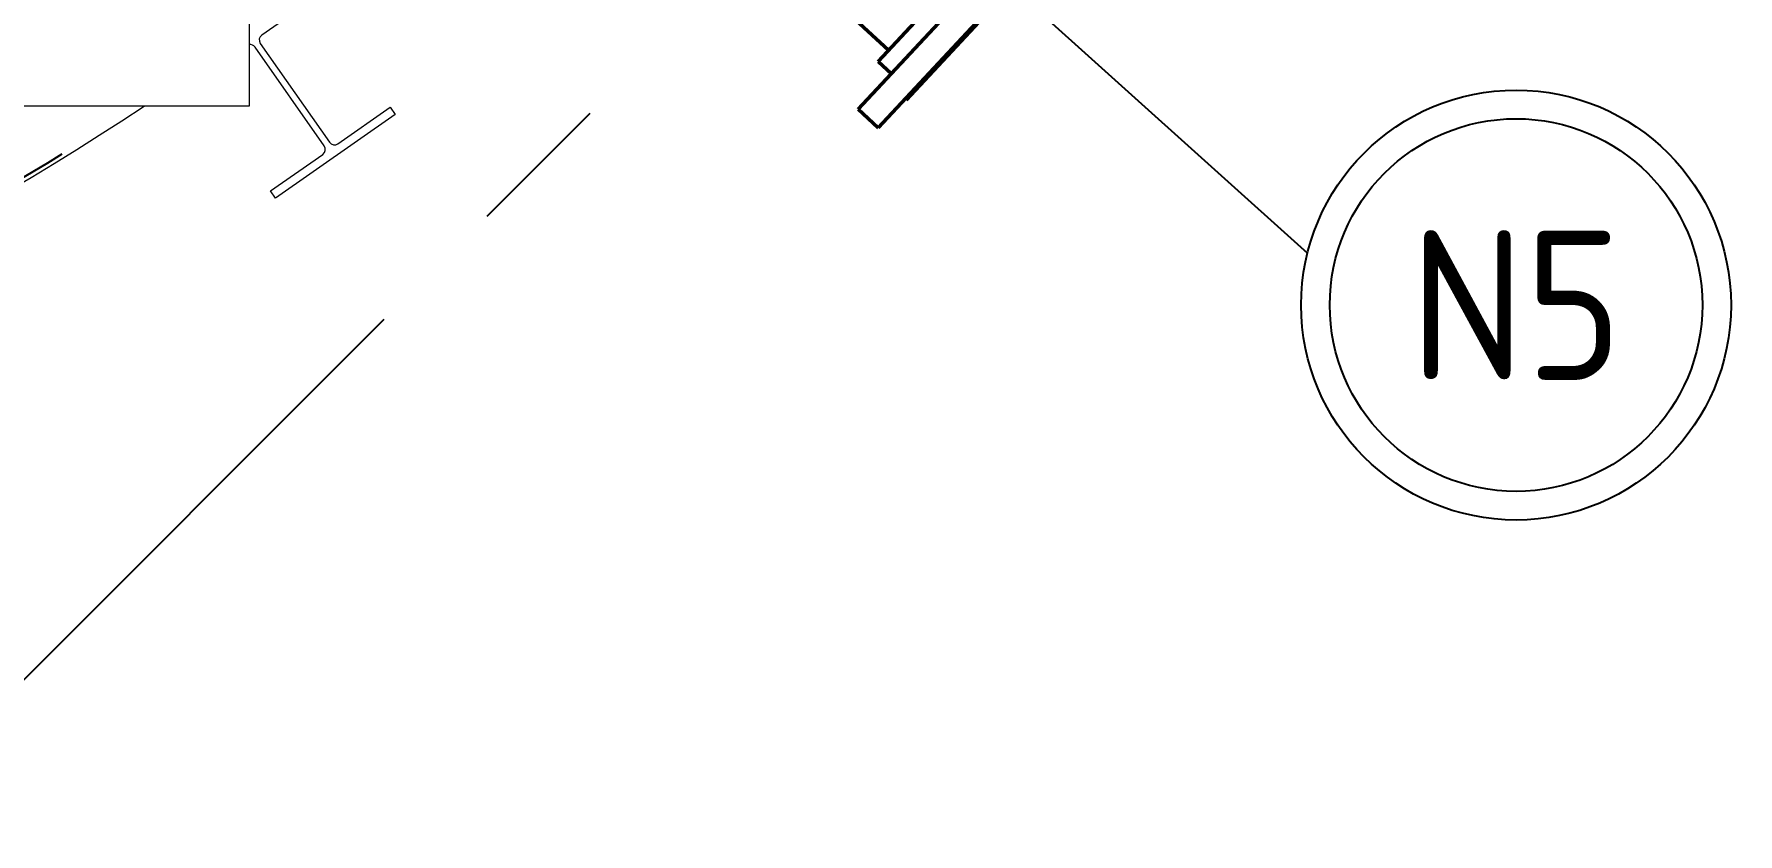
# Model space of a CAD drawing. Header units: inches. Extents: x 0 to 4731, y 0 to 1632.
# Drawn here: x 405.9 to 476.1, y 908.7 to 941.7 of the extents above; entities that cross this region are included whole.
import ezdxf
from ezdxf.enums import TextEntityAlignment as Align

# ---------------------------------------------------------------- set-up
doc = ezdxf.new("R2010")
doc.units = ezdxf.units.IN
doc.header["$LTSCALE"] = 48
doc.header["$MEASUREMENT"] = 0
for name, pattern in [('CENTER', [2, 1.25, -0.25, 0.25, -0.25]), ('CENTER2', [1.125, 0.75, -0.125, 0.125, -0.125]), ('HIDDEN', [0.375, 0.25, -0.125]), ('PHANTOM2', [1.25, 0.625, -0.125, 0.125, -0.125, 0.125, -0.125])]:
    doc.linetypes.add(name, pattern=pattern)
for name, color, linetype, lineweight in [('AM_0', 7, 'Continuous', 50), ('AM_11', 92, 'PHANTOM2', 25), ('AM_4', 93, 'Continuous', 25), ('AM_5', 92, 'Continuous', 25), ('AM_6', 140, 'Continuous', 35), ('AM_7', 142, 'CENTER', 25), ('Equipment-AM_0', 7, 'Continuous', 50), ('Equipment-AM_3', 6, 'HIDDEN', 25), ('Process-AM_7', 142, 'CENTER', 25)]:
    doc.layers.add(name, color=color, linetype=linetype, lineweight=lineweight)
doc.styles.add('XT07_0', font='isocp.shx', dxfattribs={"width": 0.9, "height": 7})

# ---------------------------------------------------------------- blocks, each defined once
blk = doc.blocks.new('XA16S')
at = {"layer": 'AM_4'}
for radius in [7.5, 6.5]:
    blk.add_circle((0, -7.5), radius, dxfattribs=at)
at = {"layer": 'AM_6', "style": 'XT07_0', "width": 0.9}
blk.add_attdef('?', text='', height=7, dxfattribs=at).set_placement((0, -7.5), align=Align.MIDDLE)
blk = doc.blocks.new('drain nozz')
at = {"layer": 'AM_0'}
for p, q in [((6.683, 7.27), (6.499, 7.441)), ((6.052, 6.491), (5.869, 6.662)), ((3.761, 3.842), (5.705, 2.031)), ((5.705, 2.031), (10.435, -2.376)), ((3.107, -10.241), (10.435, -2.376)), ((14.825, -6.466), (10.435, -2.376)), ((10.435, -2.376), (13.752, -7.618)), ((-3.567, -4.023), (3.107, -10.241)), ((-6.166, -6.386), (-6.349, -6.215)), ((-6.911, -7.057), (-7.095, -6.886)), ((7.949, -18.339), (18.726, -6.772)), ((14.524, -6.789), (13.752, -7.618)), ((14.747, -6.549), (14.524, -6.789)), ((14.806, -6.487), (14.747, -6.549)), ((14.806, -6.487), (14.823, -6.468)), ((16.517, -8.042), (14.825, -6.466)), ((18.726, -6.772), (18.855, -6.633)), ((18.726, -6.772), (19.549, -7.538)), ((19.678, -7.4), (18.855, -6.633)), ((8.763, -16.365), (16.846, -7.689)), ((8.772, -19.106), (19.549, -7.538)), ((13.752, -7.618), (12.616, -8.837)), ((16.846, -7.689), (16.943, -7.585)), ((16.846, -7.689), (17.395, -8.2)), ((17.492, -8.096), (16.943, -7.585)), ((19.549, -7.538), (19.678, -7.4)), ((9.925, -17.96), (18.513, -8.742)), ((12.616, -8.837), (11.912, -9.593)), ((18.468, -8.699), (18.513, -8.742)), ((18.513, -8.742), (18.616, -8.631)), ((18.616, -8.631), (18.571, -8.589)), ((11.912, -9.593), (11.54, -9.992)), ((3.107, -10.241), (7.497, -14.331)), ((8.57, -13.179), (3.107, -10.241)), ((11.161, -10.398), (10.783, -10.805)), ((11.54, -9.992), (11.161, -10.398)), ((10.41, -11.204), (9.706, -11.96)), ((10.783, -10.805), (10.41, -11.204)), ((9.706, -11.96), (8.57, -13.179)), ((8.57, -13.179), (7.799, -14.008)), ((7.799, -14.008), (7.575, -14.248)), ((7.497, -14.331), (9.189, -15.908)), ((7.517, -14.31), (7.499, -14.329)), ((7.575, -14.248), (7.517, -14.31)), ((8.763, -16.365), (9.312, -16.876)), ((9.879, -17.917), (9.925, -17.96)), ((7.949, -18.339), (8.772, -19.106))]:
    blk.add_line(p, q, dxfattribs=at)
at = {"layer": 'Equipment-AM_0', "linetype": 'CENTER2'}
for centre, radius, start, end in [((-86.627, 82.189), 119.414, 311.76039, 321.24779), ((-86.622, 82.184), 119.657, 311.76844, 321.2391)]:
    blk.add_arc(centre, radius, start, end, dxfattribs=at)
at = {"layer": 'Process-AM_7'}
blk.add_line((-0.169, 0.157), (14.271, -13.296), dxfattribs=at)

msp = doc.modelspace()

# ---------------------------------------------------------------- linework, layer by layer
at = {"layer": 'AM_11'}
msp.add_line((399.104193, 908.71108), (476.104193, 985.71108), dxfattribs=at)
at = {"layer": 'AM_7'}
msp.add_line((446.174757, 943.615744), (458.366533, 932.647578), dxfattribs=at)
at = {"layer": 'Equipment-AM_0', "lineweight": 18}
for p, q in [((414.751203, 944.72108), (414.751203, 938.70108)), ((417.426206, 943.138554), (415.271836, 941.630048)), ((417.848137, 937.061551), (414.997462, 941.132736)), ((415.210442, 941.281866), (418.061117, 937.210681)), ((414.751203, 938.70108), (277.604193, 938.70108)), ((420.773024, 938.358802), (415.841729, 934.905872)), ((418.409299, 937.149287), (420.563669, 938.657793)), ((420.563669, 938.657793), (420.773024, 938.358802)), ((415.632374, 935.204862), (417.786743, 936.713369)), ((415.841729, 934.905872), (415.632374, 935.204862))]:
    msp.add_line(p, q, dxfattribs=at)
for centre, radius, start, end in [((415.41523, 941.42526), 0.25, 125, 215), ((414.792674, 940.989342), 0.25, 35, 99.54876168), ((344.104193, 1038.71108), 120, 270.10983014, 303.54867112), ((417.643349, 936.918157), 0.25, 305, 35), ((418.265905, 937.354075), 0.25, 215, 305)]:
    msp.add_arc(centre, radius, start, end, dxfattribs=at)
at = {"layer": 'Equipment-AM_3'}
msp.add_arc((344.426101, 1038.71108), 119.678091, 269.95605324, 303.3155444, dxfattribs=at)

# ---------------------------------------------------------------- block references
at = {"layer": 'AM_5', "ltscale": 5}
ref = msp.add_blockref('XA16S', (458.103571, 930.505239), dxfattribs=dict(at, xscale=1.181102362204724, yscale=1.181102362204724, zscale=1.181102362204724, rotation=90))
ref.add_attrib('?', 'N5', dxfattribs={"layer": 'AM_6', "height": 6.1515748, "style": 'XT07_0'}).set_placement((466.961839, 930.505239), align=Align.MIDDLE)
at = {"layer": 'Equipment-AM_0', "linetype": 'CENTER2'}
msp.add_blockref('drain nozz', (431.903957, 956.911316), dxfattribs=at)

doc.saveas('drawing.dxf')
